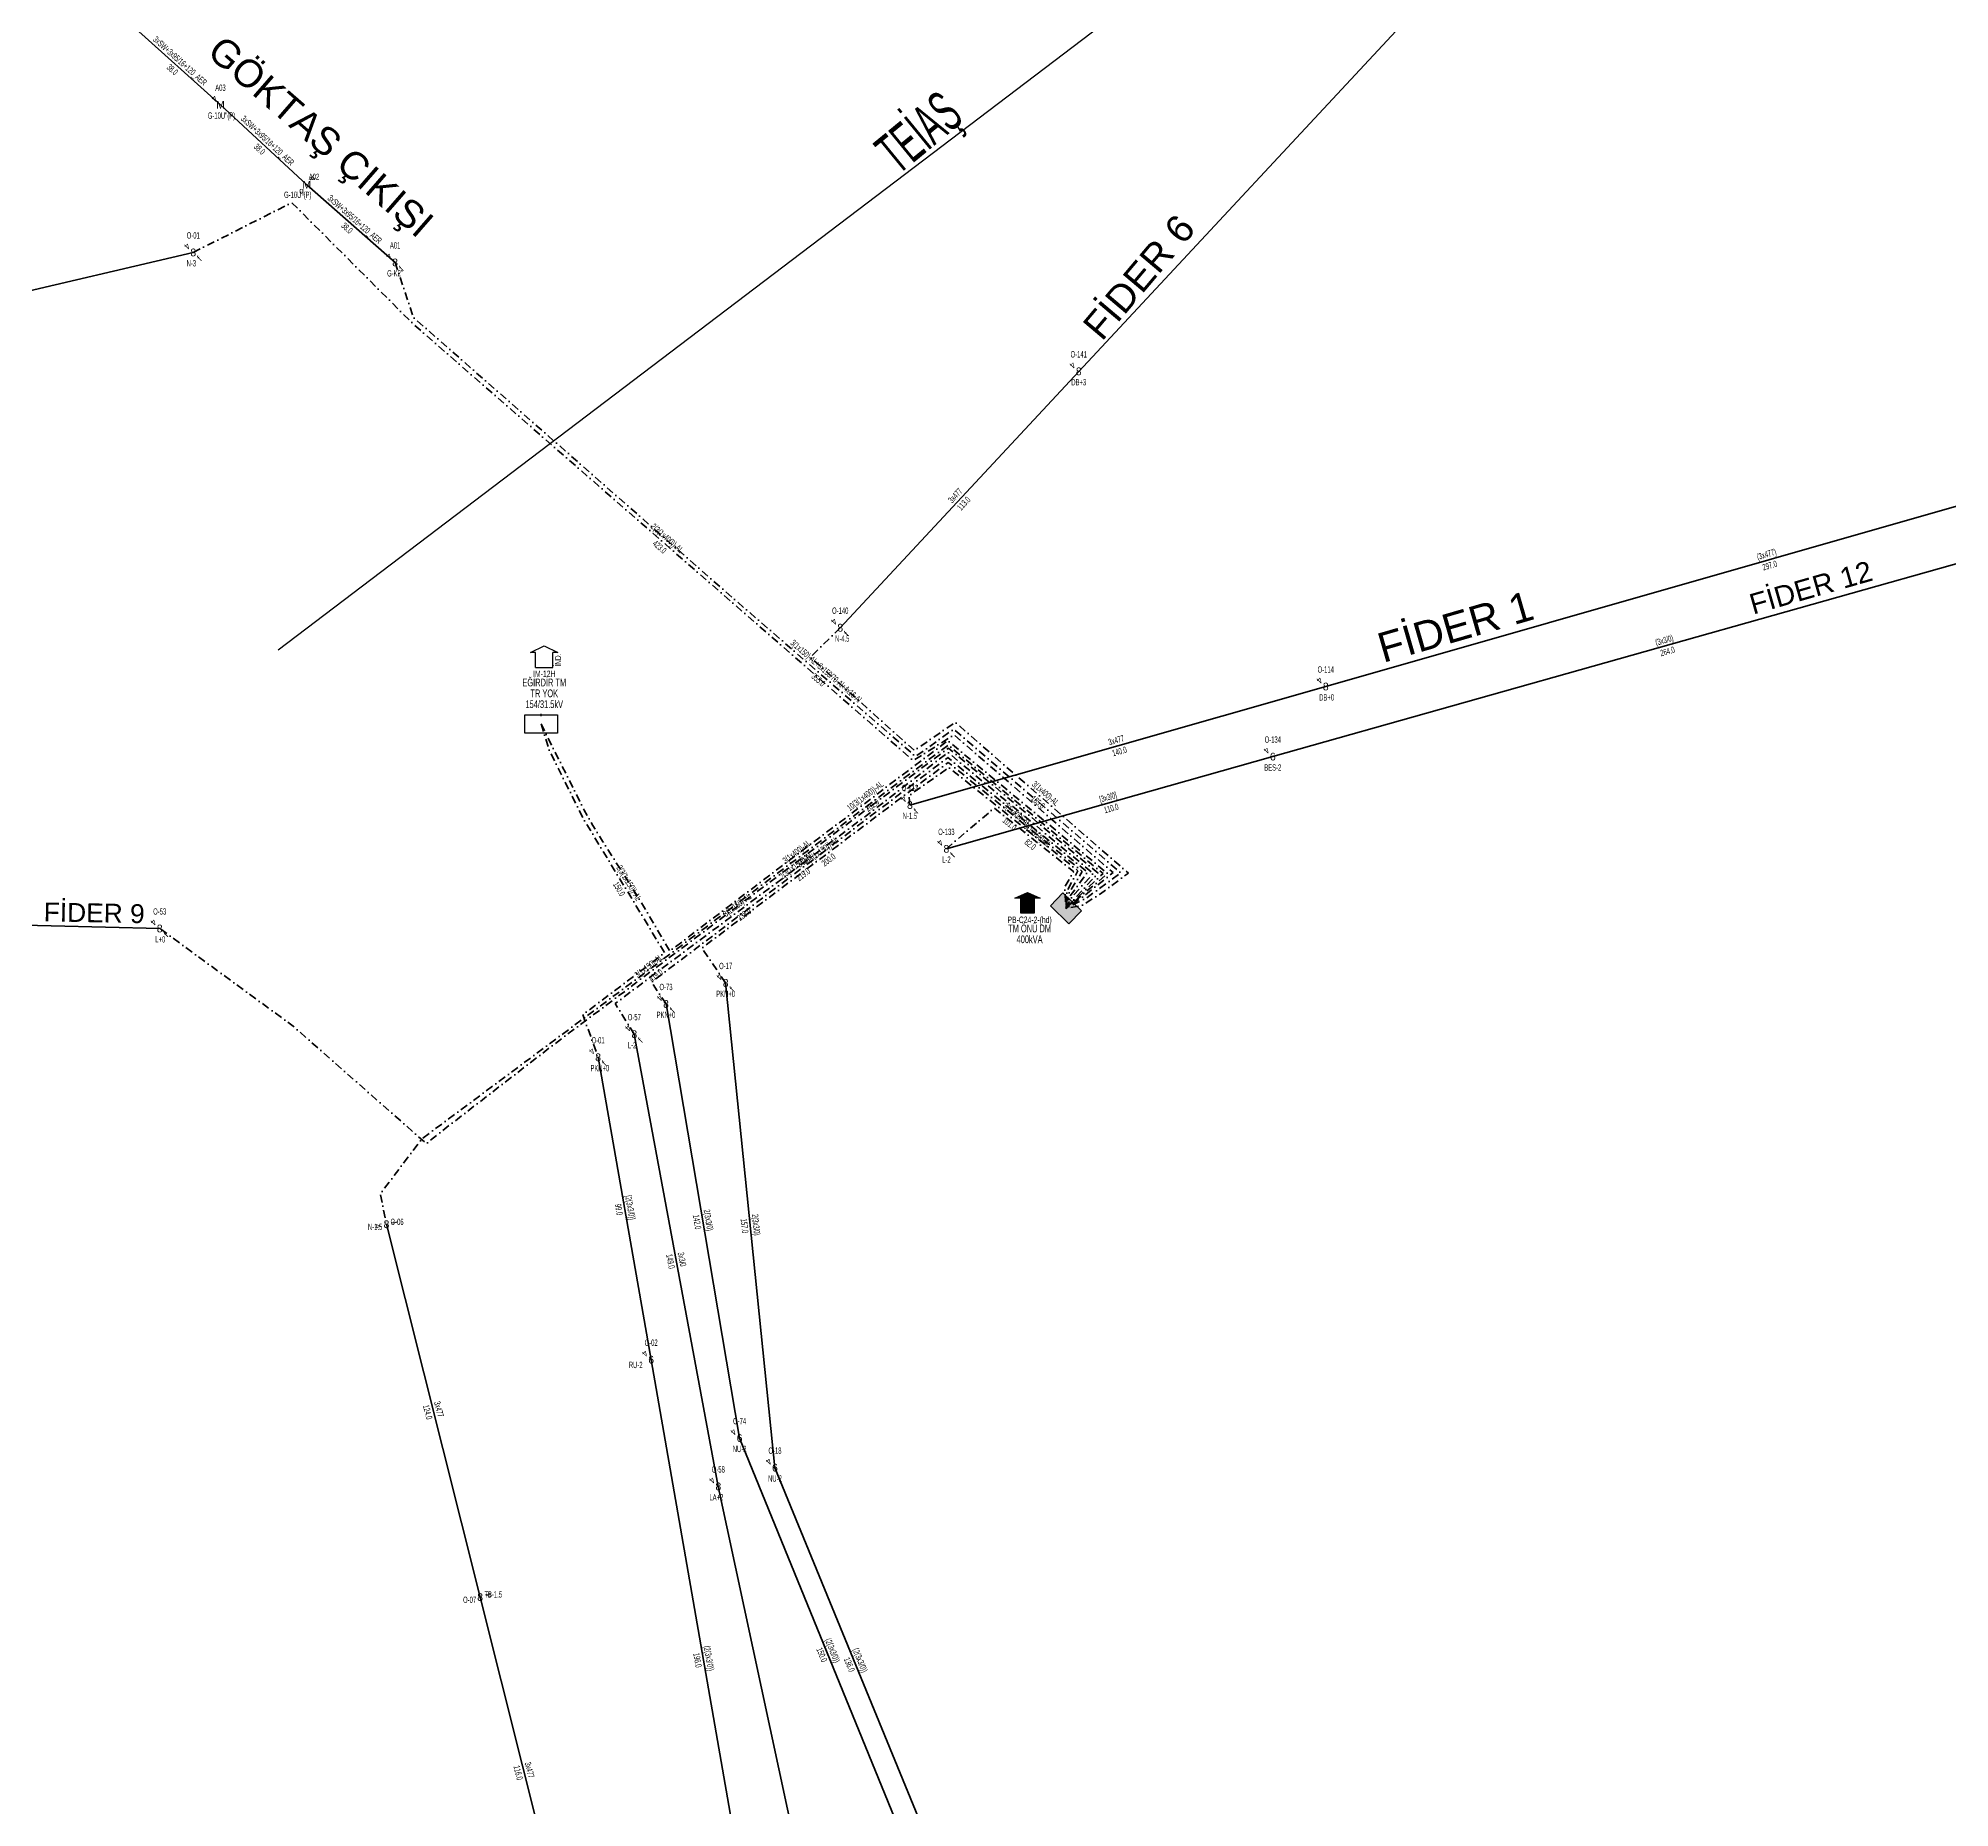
# Model space of a CAD drawing. Header units: millimetres. Extents: x 575398 to 593980, y 4181204 to 4193824.
# Drawn here: x 579041 to 579658, y 4190555 to 4191126 of the extents above; entities that cross this region are included whole.
import ezdxf
from ezdxf.enums import TextEntityAlignment as Align

# ---------------------------------------------------------------- set-up
doc = ezdxf.new("R2010")
doc.units = ezdxf.units.MM
doc.linetypes.add('DASHDOT', pattern=[5, 2.5, -1.25, 0, -1.25])
for name, color, linetype, lineweight in [('DIREK_ENH_MEVCUT', 6, 'Continuous', 25), ('DIREK_ENH_YENI', 6, 'Continuous', 25), ('DIREK_OG_YENI', 10, 'Continuous', 25), ('HAT_ABH_YERALTI_YENI', 10, 'DASHDOT', 80), ('HAT_ENH_HAVAI_BYSK', 6, 'Continuous', 70), ('HAT_ENH_HAVAI_YENI', 6, 'Continuous', 70), ('HAT_OG_HAVAI_MEVCUT', 48, 'Continuous', 70), ('HAT_OG_HAVAI_YENI', 1, 'Continuous', 70), ('HAT_OG_YERALTI_YENI', 1, 'DASHDOT', 70), ('KULLANICI', 1, 'Continuous', 25), ('TRAFO_MEVCUT', 5, 'Continuous', 30), ('TRAFO_TADILAT_BYSK', 5, 'Continuous', 30), ('TRAFO_YENI', 5, 'Continuous', 30)]:
    doc.layers.add(name, color=color, linetype=linetype, lineweight=lineweight)
doc.styles.add('Direk', font='B_CAD')
doc.styles.get("Standard").update_dxf_attribs({"font": 'Arial'})

# ---------------------------------------------------------------- blocks, each defined once
blk = doc.blocks.new('YENI_BINA_KARE')
blk.add_hatch(color=5).paths.add_polyline_path([(-2.25, -2.25), (2.25, -2.25), (2.25, 2.25), (-2.25, 2.25)])
at = {"layer": 'TRAFO_TADILAT_BYSK', "linetype": 'Continuous'}
for p, q in [((-2.25, -2.25), (-2.25, 2.25)), ((-2.25, 2.25), (2.25, 2.25)), ((0, 1.8), (0, 2.7)), ((2.25, 2.25), (2.25, -2.25)), ((2.25, -2.25), (-2.25, -2.25))]:
    blk.add_line(p, q, dxfattribs=at)
blk = doc.blocks.new('YENI_BETKOSK')
at = {"layer": 'TRAFO_YENI', "linetype": 'Continuous'}
for p, q in [((-3.4, 2), (0, 3.6)), ((-1.8, 2), (-3.4, 2)), ((-1.8, -2), (-1.8, 2)), ((0, 3.6), (3.4, 2)), ((3.4, 2), (1.8, 2)), ((1.8, 2), (1.8, -2)), ((1.8, -2), (-1.8, -2))]:
    blk.add_line(p, q, dxfattribs=at)
for points in [[(-3.4, 2), (-1.8, 2), (-1.8, 2.752941)], [(-1.8, 2.752941), (0, -2), (0, 3.6)], [(-1.8, -2), (-1.8, 2.752941), (0, -2)], [(0, -2), (0, 3.6), (1.8, -2)], [(0, 3.6), (1.8, -2), (1.8, 2.752941)], [(1.8, 2), (1.8, 2.752941), (3.4, 2)]]:
    blk.add_solid(points, dxfattribs=at)
blk = doc.blocks.new('MEV_INDMERK_KARE')
at = {"layer": 'TRAFO_MEVCUT', "linetype": 'Continuous'}
for p, q in [((-5.268651, -2.925), (-5.268651, 2.925)), ((-5.268651, 2.925), (5.268651, 2.925)), ((0, 2.535), (0, 3.315)), ((5.268651, 2.925), (5.268651, -2.925)), ((5.268651, -2.925), (-5.268651, -2.925))]:
    blk.add_line(p, q, dxfattribs=at)
blk = doc.blocks.new('MEV_INDMERK')
at = {"layer": 'TRAFO_MEVCUT', "linetype": 'Continuous'}
for p, q in [((-4.4, 2.4), (0, 4.6)), ((-2.8, 2.4), (-4.4, 2.4)), ((-2.8, -2.4), (-2.8, 2.4)), ((0, 4.6), (4.4, 2.4)), ((4.4, 2.4), (2.8, 2.4)), ((2.8, -2.4), (2.8, 2.4)), ((-2.8, -2.4), (2.8, -2.4))]:
    blk.add_line(p, q, dxfattribs=at)
at = {"layer": 'TRAFO_MEVCUT', "linetype": 'Continuous', "width": 0.6}
blk.add_text('İND.', height=2, rotation=90, dxfattribs=at).set_placement((5.417363, -0.010583), align=Align.CENTER)

msp = doc.modelspace()

# ---------------------------------------------------------------- linework, layer by layer
at = {"layer": 'HAT_ABH_YERALTI_YENI', "flags": 128}
for points in [[(579203.105, 4190904.613), (579217.065972, 4190876.764178), (579219.823873, 4190871.800861), (579222.999465, 4190866.751345), (579235.551364, 4190846.896834), (579244.671013, 4190831.286099), (579283.298472, 4190860.615743), (579334.447695, 4190899.210736), (579369.870572, 4190869.801334), (579386.053728, 4190856.282072), (579372.574, 4190845.094)], [(579372.574, 4190845.094), (579384.551988, 4190856.313079), (579334.580889, 4190897.812192), (579238.944422, 4190825.968037), (579164.74357, 4190770.750348), (579151.202483, 4190752.896231), (579153.207, 4190743.093)]]:
    msp.add_lwpolyline(points, dxfattribs=at)
at = {"layer": 'HAT_ENH_HAVAI_BYSK'}
for p, q in [((579376.713, 4191018.47), (579596.75, 4191254.58)), ((579439.373459, 4190894.080378), (579333.981, 4190864.311)), ((578969.59, 4190841.22), (579079.991, 4190838.589)), ((579238.663763, 4190699.357605), (579221.532, 4190796.995)), ((579260.346, 4190658.437), (579312.53, 4190415.55))]:
    msp.add_line(p, q, dxfattribs=at)
at = {"layer": 'HAT_ENH_HAVAI_YENI'}
for p, q in [((579090.825, 4191056.868), (578955.941, 4191025.326)), ((579376.713, 4191018.47), (579299.716, 4190935.704)), ((579456.465, 4190916.713), (579322.196, 4190878.455)), ((579278.631294, 4190664.492332), (579262.714, 4190820.989)), ((579267.218843, 4190674.047641), (579243.452, 4190814.208)), ((579260.346, 4190658.437), (579233.218, 4190804.451)), ((579153.207, 4190743.093), (579183.446, 4190622.698)), ((579183.446, 4190622.698), (579211.711, 4190510.212))]:
    msp.add_line(p, q, dxfattribs=at)
at = {"layer": 'HAT_OG_HAVAI_MEVCUT'}
for p, q in [((579742.134361, 4190998.484852), (579456.465, 4190916.713)), ((579693.171529, 4190965.656279), (579439.373459, 4190894.080378)), ((579272.32, 4190505.93), (579238.663763, 4190699.357605)), ((579323.79, 4190535.52), (579267.218843, 4190674.047641)), ((579330.16, 4190538.73), (579278.631294, 4190664.492332))]:
    msp.add_line(p, q, dxfattribs=at)
at = {"layer": 'HAT_OG_HAVAI_YENI'}
for p, q in [((579099.606, 4191104.552), (579071.056, 4191130.089)), ((579127.452, 4191078.696), (579099.606, 4191104.552)), ((579155.992, 4191053.635), (579127.452, 4191078.696))]:
    msp.add_line(p, q, dxfattribs=at)
at = {"layer": 'HAT_OG_YERALTI_YENI', "flags": 128}
for points in [[(579090.825, 4191056.868), (579122.641033, 4191072.956734), (579161.997406, 4191033.600361), (579323.289454, 4190892.794748), (579336.44909, 4190901.106097), (579387.775748, 4190856.624765), (579378.42548, 4190849.092605), (579372.574, 4190845.094)], [(579155.992, 4191053.635), (579161.860755, 4191035.896104), (579263.715713, 4190946.43173), (579324.049232, 4190894.132803), (579336.349275, 4190902.943221), (579390.286468, 4190856.538188), (579379.031516, 4190848.313416), (579372.574, 4190845.094)], [(579299.716, 4190935.704), (579290.054761, 4190926.151279), (579323.650792, 4190896.044282), (579336.819086, 4190905.160793), (579392.737568, 4190856.451691), (579383.733606, 4190849.81127), (579377.768481, 4190845.984586), (579372.574, 4190845.094)], [(579203.105, 4190904.613), (579205.823917, 4190896.004968), (579216.819139, 4190873.927946), (579243.032858, 4190830.688861), (579216.583721, 4190810.767596), (579221.532, 4190796.995)], [(579372.574, 4190845.094), (579382.935316, 4190856.478734), (579334.628766, 4190896.850113), (579252.311221, 4190835.042792), (579225.658545, 4190814.940393), (579206.131536, 4190800.26955), (579169.902296, 4190772.244084), (579166.087954, 4190769.111698), (579123.119487, 4190807.016516), (579079.991, 4190838.589)], [(579233.218, 4190804.451), (579227.004821, 4190814.350918), (579308.097887, 4190874.98008), (579334.465628, 4190895.428296), (579381.420729, 4190856.354478), (579374.556079, 4190848.772626), (579372.574, 4190845.094)], [(579243.452, 4190814.208), (579238.803521, 4190821.266947), (579334.429504, 4190893.760451), (579379.550151, 4190856.742837), (579373.697576, 4190848.751821), (579372.574, 4190845.094)], [(579262.714, 4190820.989), (579255.058758, 4190832.276703), (579334.543562, 4190892.218521), (579377.860676, 4190857.032656), (579373.185542, 4190849.413919), (579372.574, 4190845.094)], [(579322.196, 4190878.455), (579321.916986, 4190881.468353), (579334.730316, 4190890.558891), (579376.460215, 4190857.226918), (579372.910576, 4190850.560523), (579372.574, 4190845.094)], [(579333.981, 4190864.311), (579349.44833, 4190877.485831), (579375.07499, 4190856.880612), (579372.217964, 4190852.032325), (579372.574, 4190845.094)]]:
    msp.add_lwpolyline(points, dxfattribs=at)
at = {"layer": 'KULLANICI'}
msp.add_line((579583.562312, 4191281.680727), (579118.275925, 4190928.425992), dxfattribs=at)

# ---------------------------------------------------------------- block references
at = {"layer": 'TRAFO_MEVCUT'}
for name, p in [('MEV_INDMERK', (579204.151036, 4190925.260958)), ('MEV_INDMERK_KARE', (579203.105, 4190904.613))]:
    msp.add_blockref(name, p, dxfattribs=at)
at = {"layer": 'TRAFO_YENI', "xscale": 1.2, "yscale": 1.2, "zscale": 1.2}
msp.add_blockref('YENI_BETKOSK', (579360.128125, 4190845.930305), dxfattribs=at)
at = {"layer": 'TRAFO_YENI', "xscale": 1.85, "yscale": 1.3, "zscale": 1.85, "rotation": 316.265001}
msp.add_blockref('YENI_BINA_KARE', (579372.574, 4190845.094), dxfattribs=at)

# ---------------------------------------------------------------- texts
at = {"layer": 'DIREK_ENH_MEVCUT', "color": 32, "linetype": 'ByBlock', "style": 'Direk'}
for p in [(579437.39356, 4190896.060277), (579236.683864, 4190701.337504), (579265.238944, 4190676.02754), (579276.651395, 4190666.472231)]:
    msp.add_text('4', height=2, rotation=225.000001, dxfattribs=at).set_placement(p, align=Align.MIDDLE_CENTER)
at = {"layer": 'DIREK_ENH_MEVCUT', "linetype": 'ByBlock', "width": 0.53}
for s, p in [('O-134', (579439.373459, 4190899.580378)), ('BES-2', (579439.373459, 4190890.580378)), ('O-02', (579238.663763, 4190704.857605)), ('RU-2', (579233.6738, 4190697.676377)), ('O-74', (579267.218843, 4190679.547641)), ('NU-2', (579267.218843, 4190670.547641)), ('O-18', (579278.631294, 4190669.992332)), ('NU-2', (579278.631294, 4190660.992332))]:
    msp.add_text(s, height=2.05, dxfattribs=at).set_placement(p, align=Align.MIDDLE_CENTER)
at = {"layer": 'DIREK_ENH_MEVCUT', "linetype": 'ByBlock', "style": 'Direk'}
for p in [(579439.373459, 4190894.080378), (579238.663763, 4190699.357605), (579267.218843, 4190674.047641), (579278.631294, 4190664.492332)]:
    msp.add_text('6', height=2.5, dxfattribs=at).set_placement(p, align=Align.MIDDLE_CENTER)
at = {"layer": 'DIREK_ENH_YENI', "width": 0.53}
for s, p in [('O-01', (579090.825, 4191062.368)), ('N-3', (579090.192042, 4191053.368)), ('O-140', (579299.716, 4190941.204)), ('N-4.5', (579300.348958, 4190932.204)), ('O-113', (579322.196, 4190883.955)), ('N-1.5', (579322.196, 4190874.955)), ('O-133', (579333.981, 4190869.811)), ('L-2', (579333.981, 4190860.811)), ('O-17', (579262.714, 4190826.489)), ('O-73', (579243.452, 4190819.708)), ('PKN+0', (579262.714, 4190817.489)), ('O-57', (579233.218, 4190809.951)), ('PKN+0', (579243.452, 4190810.708)), ('O-01', (579221.532, 4190802.495)), ('L-2', (579232.521365, 4190800.951)), ('PKN+0', (579222.101874, 4190793.495)), ('N-1.5', (579149.540151, 4190742.258174)), ('O-06', (579156.619673, 4190743.869958)), ('O-07', (579180.051156, 4190621.846511)), ('TB-1.5', (579187.656711, 4190623.595366))]:
    msp.add_text(s, height=2.05, dxfattribs=at).set_placement(p, align=Align.MIDDLE_CENTER)
at = {"layer": 'DIREK_ENH_YENI', "color": 32, "style": 'Direk'}
for s, rotation, p in [('4', 225.000001, (579088.845101, 4191058.847899)), ('f', 45.000001, (579092.804899, 4191054.888101)), ('4', 225.000001, (579297.736101, 4190937.683899)), ('f', 45.000001, (579301.695899, 4190933.724101)), ('4', 225.000001, (579320.216101, 4190880.434899)), ('f', 45.000001, (579324.175899, 4190876.475101)), ('4', 225.000001, (579332.001101, 4190866.290899)), ('f', 405.000001, (579335.960899, 4190862.331101)), ('f', 405.000001, (579081.970899, 4190836.609101)), ('4', 225.000001, (579260.734101, 4190822.968899)), ('4', 225.000001, (579241.472101, 4190816.187899)), ('f', 45.000001, (579264.693899, 4190819.009101)), ('f', 45.000001, (579245.431899, 4190812.228101)), ('4', 225.000001, (579231.238101, 4190806.430899)), ('4', 225.000001, (579219.552101, 4190798.974899)), ('f', 405.000001, (579235.197899, 4190802.471101)), ('f', 45.000001, (579223.511899, 4190795.015101)), ('4', 282.825827, (579150.476862, 4190742.471433)), ('f', 102.825827, (579155.937138, 4190743.714567)), ('4', 104.080357, (579186.161875, 4190623.379191))]:
    msp.add_text(s, height=2, rotation=rotation, dxfattribs=at).set_placement(p, align=Align.MIDDLE_CENTER)
at = {"layer": 'DIREK_ENH_YENI', "style": 'Direk'}
for p in [(579090.825, 4191056.868), (579299.716, 4190935.704), (579322.196, 4190878.455), (579333.981, 4190864.311), (579262.714, 4190820.989), (579243.452, 4190814.208), (579233.218, 4190804.451), (579221.532, 4190796.995), (579153.207, 4190743.093), (579183.446, 4190622.698)]:
    msp.add_text('8', height=2.5, dxfattribs=at).set_placement(p, align=Align.MIDDLE_CENTER)
at = {"layer": 'DIREK_ENH_YENI', "color": 32, "linetype": 'ByBlock', "style": 'Direk'}
for p in [(579374.733101, 4191020.449899), (579454.485101, 4190918.692899), (579078.011101, 4190840.568899), (579258.366101, 4190660.416899)]:
    msp.add_text('4', height=2, rotation=225.000001, dxfattribs=at).set_placement(p, align=Align.MIDDLE_CENTER)
at = {"layer": 'DIREK_ENH_YENI', "linetype": 'ByBlock', "width": 0.53}
for s, p in [('O-141', (579376.713, 4191023.97)), ('DB+3', (579376.713, 4191014.97)), ('O-114', (579456.465, 4190922.213)), ('DB+0', (579456.739889, 4190913.213)), ('O-53', (579079.991, 4190844.089)), ('L+0', (579080.181439, 4190835.089)), ('O-58', (579260.346, 4190663.937)), ('LA+2', (579259.713805, 4190654.937))]:
    msp.add_text(s, height=2.05, dxfattribs=at).set_placement(p, align=Align.MIDDLE_CENTER)
at = {"layer": 'DIREK_ENH_YENI', "linetype": 'ByBlock', "style": 'Direk'}
for p in [(579376.713, 4191018.47), (579456.465, 4190916.713), (579079.991, 4190838.589), (579260.346, 4190658.437)]:
    msp.add_text('8', height=2.5, dxfattribs=at).set_placement(p, align=Align.MIDDLE_CENTER)
at = {"layer": 'DIREK_OG_YENI', "color": 32, "style": 'Direk'}
for s, rotation, p in [('4', 225.000001, (579097.626101, 4191106.531899)), ('4', 137.918248, (579129.328533, 4191080.77413)), ('4', 225.000001, (579154.012101, 4191055.614899)), ('f', 405.000001, (579157.971899, 4191051.655101))]:
    msp.add_text(s, height=2, rotation=rotation, dxfattribs=at).set_placement(p, align=Align.MIDDLE_CENTER)
at = {"layer": 'DIREK_OG_YENI', "width": 0.53}
for s, p in [('A03', (579099.606, 4191110.052)), ("G-10U''(P)", (579099.94321, 4191101.052)), ('A02', (579129.797666, 4191081.293663)), ("G-10U''(P)", (579124.554117, 4191075.486795)), ('A01', (579155.992, 4191059.135)), ("G-K2''", (579155.992, 4191050.135))]:
    msp.add_text(s, height=2.05, dxfattribs=at).set_placement(p, align=Align.MIDDLE_CENTER)
at = {"layer": 'DIREK_OG_YENI', "style": 'Direk'}
for s, p in [('M', (579099.606, 4191104.552)), ('M', (579127.452, 4191078.696)), ('8', (579155.992, 4191053.635))]:
    msp.add_text(s, height=2.5, dxfattribs=at).set_placement(p, align=Align.MIDDLE_CENTER)
at = {"layer": 'DIREK_OG_YENI', "color": 4, "style": 'Direk'}
msp.add_text('q', height=2, dxfattribs=at).set_placement((579125.776524, 4191076.840527), align=Align.MIDDLE_CENTER)
at = {"layer": 'HAT_ABH_YERALTI_YENI', "lineweight": 30, "width": 0.53}
for s, rotation, p in [('10(3(1x400))-AL', 37.036627, (579308.361107, 4190880.591753)), ('3(1x400)-AL', 396.914657, (579286.252125, 4190862.569716))]:
    msp.add_text(s, height=2.05, rotation=rotation, dxfattribs=at).set_placement(p, align=Align.CENTER)
for s, rotation, p in [('282.0', 37.036627, (579309.38506, 4190879.234727)), ('342.0', 396.914657, (579287.273187, 4190861.210513))]:
    msp.add_text(s, height=2.05, rotation=rotation, dxfattribs=at).set_placement(p, align=Align.TOP_CENTER)
at = {"layer": 'HAT_ENH_HAVAI_BYSK', "lineweight": 30, "width": 0.53}
for s, rotation, p in [('[3x3/0]', 375.772976, (579386.446177, 4190880.013683, 289666.9905)), ('[2(3x3/0)]', 279.95199, (579230.935091, 4190748.323202, 289610.766))]:
    msp.add_text(s, height=2.05, rotation=rotation, dxfattribs=at).set_placement(p, align=Align.CENTER)
for s, rotation, p in [('110.0', 375.772976, (579386.908282, 4190878.377695, 289666.9905)), ('99.0', 279.95199, (579229.260671, 4190748.029403, 289610.766))]:
    msp.add_text(s, height=2.05, rotation=rotation, dxfattribs=at).set_placement(p, align=Align.TOP_CENTER)
at = {"layer": 'HAT_ENH_HAVAI_YENI', "lineweight": 30, "width": 0.53}
for s, rotation, p in [('3x477', 407.068037, (579337.592161, 4190977.66596, 289649.858)), ('3x477', 375.904132, (579389.097576, 4190898.401463, 289661.098)), ('2(3x3/0)', 279.624039, (579256.173459, 4190744.269926, 289621.726)), ('2(3x3/0)', 275.807589, (579271.518284, 4190742.826676, 289631.357)), ('3x3/0', 280.525, (579247.617699, 4190731.599265, 289616.609)), ('3x477', 284.099045, (579169.150895, 4190683.102559, 289591.723)), ('3x477', 284.105016, (579198.402873, 4190566.662145, 289605.8555))]:
    msp.add_text(s, height=2.05, rotation=rotation, dxfattribs=at).set_placement(p, align=Align.CENTER)
for s, rotation, p in [('113.0', 407.068037, (579338.836839, 4190976.50804, 289649.858)), ('140.0', 375.904132, (579389.563424, 4190896.766537, 289661.098)), ('142.0', 279.624039, (579254.497384, 4190743.985715, 289621.726)), ('157.0', 275.807589, (579269.82701, 4190742.654656, 289631.357)), ('149.0', 280.525, (579245.946301, 4190731.288735, 289616.609)), ('124.0', 284.099045, (579167.502105, 4190682.688441, 289591.723)), ('116.0', 284.105016, (579196.754127, 4190566.247855, 289605.8555))]:
    msp.add_text(s, height=2.05, rotation=rotation, dxfattribs=at).set_placement(p, align=Align.TOP_CENTER)
at = {"layer": 'HAT_OG_HAVAI_MEVCUT', "lineweight": 30, "width": 0.53}
for s, rotation, p in [('(3x477)', 375.973584, (579599.065765, 4190958.416107, 289728.2325)), ('(3x3/0)', 375.749465, (579566.041777, 4190930.686418, 289719.68673)), ('(2(3x3/0))', 292.213853, (579296.291334, 4190605.105175, 289633.609421)), ('(2(3x3/0))', 279.870595, (579256.329299, 4190602.789513, 289619.331881)), ('(2(3x3/0))', 292.280426, (579305.182185, 4190601.933435, 289639.315647))]:
    msp.add_text(s, height=2.05, rotation=rotation, dxfattribs=at).set_placement(p, align=Align.CENTER)
for s, rotation, p in [('297.0', 375.973584, (579599.533595, 4190956.781746, 289728.2325)), ('264.0', 375.749465, (579566.503211, 4190929.050239, 289719.68673)), ('196.0', 279.870595, (579254.654464, 4190602.498093, 289619.331881)), ('150.0', 292.213853, (579294.717509, 4190604.462466, 289633.609421)), ('136.0', 292.280426, (579303.609108, 4190601.288897, 289639.315647))]:
    msp.add_text(s, height=2.05, rotation=rotation, dxfattribs=at).set_placement(p, align=Align.TOP_CENTER)
at = {"layer": 'HAT_OG_HAVAI_YENI', "lineweight": 30, "width": 0.53}
for rotation, p in [(318.188455, (579085.89768, 4191117.95404, 289535.528)), (317.122201, (579114.107371, 4191092.246886, 289549.803)), (318.713603, (579142.28285, 4191066.804208, 289563.726))]:
    msp.add_text('3xSW+3x95/16+120_AER', height=2.05, rotation=rotation, dxfattribs=at).set_placement(p, align=Align.CENTER)
for rotation, p in [(318.188455, (579084.76432, 4191116.68696, 289535.528)), (317.122201, (579112.950629, 4191091.001114, 289549.803)), (318.713603, (579141.16115, 4191065.526792, 289563.726))]:
    msp.add_text('38.0', height=2.05, rotation=rotation, dxfattribs=at).set_placement(p, align=Align.TOP_CENTER)
at = {"layer": 'HAT_OG_YERALTI_YENI', "lineweight": 30, "width": 0.53}
for s, rotation, p in [('2(3(1x400))-AL', 318.879513, (579243.202428, 4190963.837883)), ('3(1x150)-AL+3x150/70-Al+4x16-Al', 319.08026, (579294.439224, 4190920.92455)), ('3(1x400)-AL', 318.941744, (579365.336629, 4190881.447178)), ('3(1x400)-AL', 321.383708, (579356.125752, 4190874.557046)), ('2(3(1x150))-AL', 37.021016, (579294.289368, 4190862.926265)), ('3(1x150)-AL', 321.198837, (579362.794287, 4190867.845648)), ('2(3(1x150))-AL', 37.165555, (579286.10301, 4190858.191058)), ('2(3(1x150))-AL', 301.226361, (579230.652856, 4190852.749061)), ('3(1x150)-AL', 36.783597, (579267.042379, 4190845.346266)), ('3(1x150)-AL', 397.024902, (579238.473045, 4190825.67021))]:
    msp.add_text(s, height=2.05, rotation=rotation, dxfattribs=at).set_placement(p, align=Align.CENTER)
for s, rotation, p in [('423.0', 318.879513, (579242.084432, 4190962.557225)), ('355.0', 319.08026, (579293.325722, 4190919.639983)), ('185.0', 318.941744, (579364.220025, 4190880.165306)), ('101.0', 321.383708, (579355.064779, 4190873.228763)), ('82.0', 321.198837, (579361.729033, 4190866.520795)), ('200.0', 37.021016, (579295.312952, 4190861.56896)), ('219.0', 37.165555, (579287.130015, 4190856.83634)), ('150.0', 301.226361, (579229.199142, 4190851.867746)), ('238.0', 36.783597, (579268.060329, 4190843.984732)), ('419.0', 397.024902, (579239.496721, 4190824.312975))]:
    msp.add_text(s, height=2.05, rotation=rotation, dxfattribs=at).set_placement(p, align=Align.TOP_CENTER)
at = {"layer": 'KULLANICI'}
for s, height, rotation, p in [('GÖKTAŞ ÇIKIŞI', 8.8755, 318.93880858, (579132.041693, 4191094.310233)), ('FİDER 6', 8.8755, 49.820686, (579396.130854, 4191048.933833)), ('FİDER 12', 6.630045, 15.9454, (579613.077217, 4190948.679615)), ('FİDER 1', 9.597158, 16.1443, (579498.3272, 4190936.0583)), ('FİDER 9', 6.0872, 358.9391, (579058.849705, 4190843.641946))]:
    msp.add_text(s, height=height, rotation=rotation, dxfattribs=at).set_placement(p, align=Align.MIDDLE_CENTER)
at = {"layer": 'KULLANICI', "width": 0.53}
msp.add_text('TEİAŞ', height=13.1835, rotation=39.335517, dxfattribs=at).set_placement((579325.0138, 4191095.6835), align=Align.MIDDLE_CENTER)
at = {"layer": 'TRAFO_MEVCUT', "width": 0.6}
for s, height, p in [('IM-12H', 2.1, (579204.151036, 4190919.760958)), ('EĞİRDİR TM', 2.5, (579204.151036, 4190916.760958)), ('TR YOK', 2.5, (579204.151036, 4190913.260958)), ('154/31.5kV', 2.5, (579204.151036, 4190909.760958))]:
    msp.add_text(s, height=height, dxfattribs=at).set_placement(p, align=Align.CENTER)
at = {"layer": 'TRAFO_YENI', "width": 0.6}
for s, height, p in [('PB-C24-2-(hd)', 2.1, (579360.847619, 4190840.34576)), ('TM ÖNÜ DM', 2.5, (579360.847619, 4190837.34576)), ('400kVA', 2.5, (579360.847619, 4190833.84576))]:
    msp.add_text(s, height=height, dxfattribs=at).set_placement(p, align=Align.CENTER)

doc.saveas('drawing.dxf')
